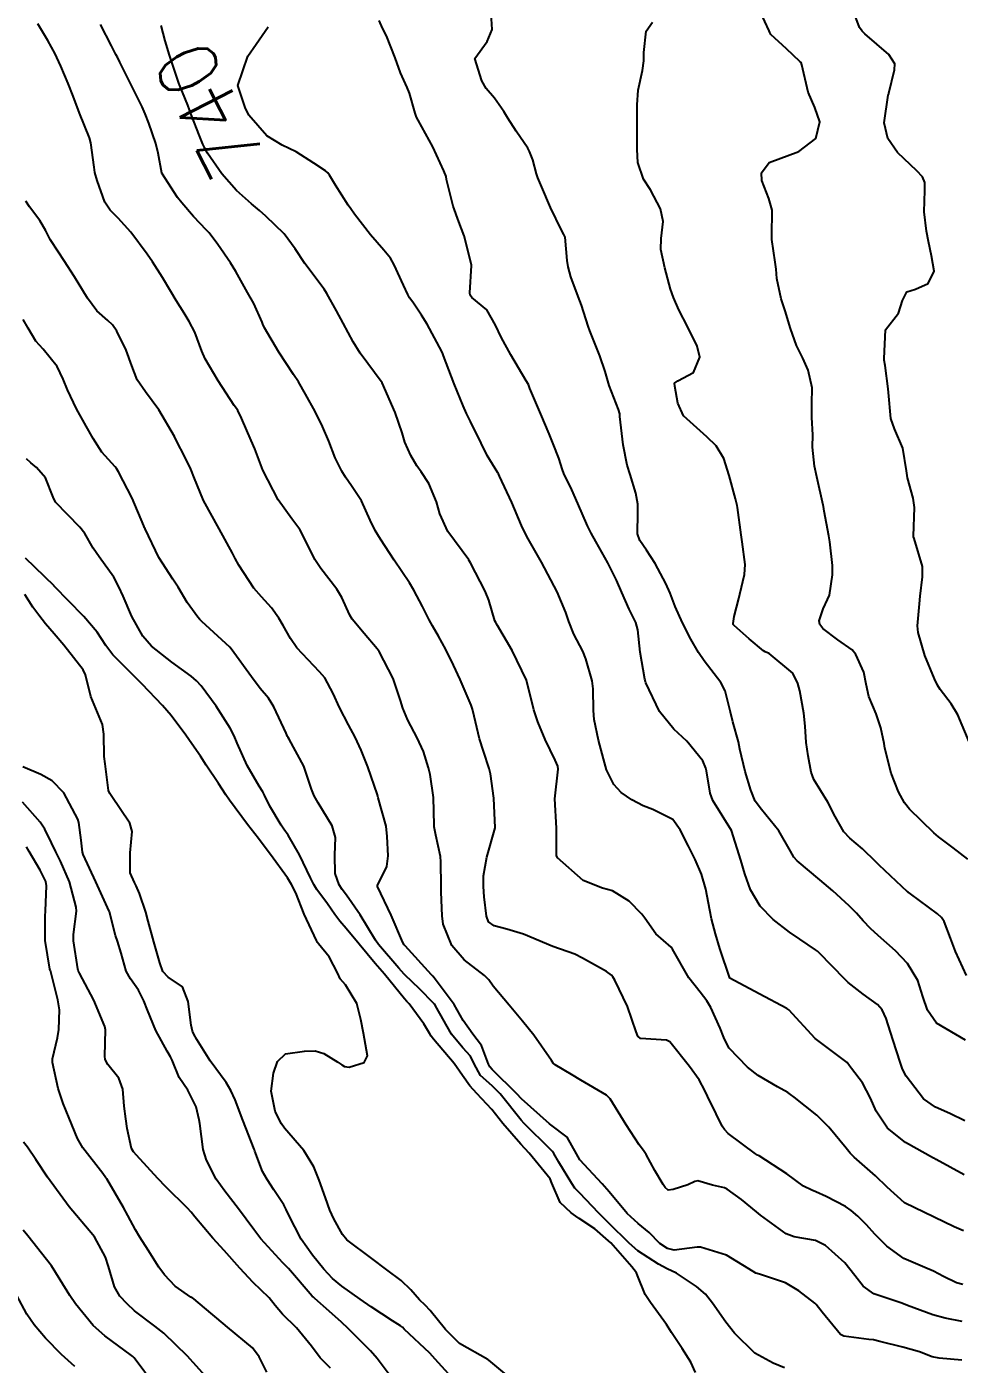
# Model space of a CAD drawing. Header units: metres. Extents: x 298520 to 308411, y 7433745 to 7450750.
# Drawn here: x 304972.6 to 305035.6, y 7438634.6 to 7438725.1 of the extents above; entities that cross this region are included whole.
import ezdxf
from ezdxf.enums import TextEntityAlignment as Align

# ---------------------------------------------------------------- set-up
doc = ezdxf.new("R2010")
doc.units = ezdxf.units.M
doc.header["$LTSCALE"] = 10
for name, color, linetype in [('Cotas', 45, 'Continuous'), ('Curvas de Nivel 1m', 11, 'Continuous'), ('Curvas de Nivel 5m', 15, 'Continuous')]:
    doc.layers.add(name, color=color, linetype=linetype)
doc.styles.add('Style-STANDARD', font='STANDARD.shx')

msp = doc.modelspace()

# ---------------------------------------------------------------- linework, layer by layer
at = {"layer": 'Curvas de Nivel 1m', "flags": 128}
for points, elevation in [([(305036.316, 7438676.743), (305035.544, 7438678.562), (305035.086, 7438679.304), (305034.36, 7438680.279), (305034.164, 7438680.582), (305033.959, 7438680.992), (305033.308, 7438682.591), (305032.857, 7438684.144), (305032.815, 7438684.596), (305032.941, 7438686.082), (305032.993, 7438686.594), (305033.153, 7438687.893), (305033.144, 7438688.593), (305032.58, 7438690.501), (305032.545, 7438690.599), (305032.543, 7438690.658), (305032.61, 7438692.598), (305032.512, 7438693.225), (305032.144, 7438694.604), (305032.079, 7438695.063), (305031.815, 7438696.607), (305031.267, 7438697.919), (305031.009, 7438698.616), (305030.847, 7438700.371), (305030.832, 7438700.618), (305030.619, 7438702.194), (305030.57, 7438702.569), (305030.565, 7438702.621), (305030.562, 7438702.682), (305030.653, 7438704.62), (305031.531, 7438705.744), (305031.808, 7438706.609), (305032.1, 7438707.188), (305032.684, 7438707.37), (305033.538, 7438707.74), (305033.94, 7438708.581), (305033.757, 7438709.628), (305033.558, 7438710.587), (305033.425, 7438711.284), (305033.275, 7438712.592), (305033.319, 7438714.037), (305033.308, 7438714.592), (305033.156, 7438714.974), (305032.781, 7438715.372), (305031.473, 7438716.613), (305030.807, 7438717.56), (305030.566, 7438718.624), (305030.842, 7438720.483), (305030.875, 7438720.587), (305030.883, 7438720.62), (305031.263, 7438722.212), (305031.291, 7438722.616), (305030.872, 7438723.245), (305029.255, 7438724.645), (305029.066, 7438724.818), (305028.897, 7438725.078), (305028.299, 7438726.656)], 746), ([(305036.073, 7438656.55), (305034.09, 7438657.698), (305033.499, 7438658.586), (305033.184, 7438659.517), (305032.848, 7438660.593), (305032.14, 7438661.742), (305031.324, 7438662.608), (305030.163, 7438663.639), (305029.646, 7438664.106), (305029.138, 7438664.636), (305028.678, 7438665.143), (305028.183, 7438665.649), (305027.077, 7438666.661), (305026.204, 7438667.4), (305024.674, 7438668.693), (305024.46, 7438668.931), (305024.229, 7438669.337), (305023.428, 7438670.708), (305022.264, 7438672.153), (305021.835, 7438672.724), (305021.53, 7438673.478), (305021.16, 7438674.731), (305020.803, 7438676.24), (305020.699, 7438676.736), (305020.333, 7438678.097), (305020.176, 7438678.743), (305019.802, 7438680.193), (305019.52, 7438680.753), (305018.385, 7438682.225), (305018.003, 7438682.774), (305017.491, 7438683.69), (305016.919, 7438684.785), (305016.424, 7438685.904), (305016.075, 7438686.794), (305015.787, 7438687.452), (305015.07, 7438688.804), (305014.472, 7438689.715), (305014.03, 7438690.368), (305013.883, 7438690.819), (305013.906, 7438692.228), (305013.901, 7438692.819), (305013.767, 7438693.568), (305013.378, 7438694.827), (305013.175, 7438695.466), (305012.893, 7438696.835), (305012.673, 7438698.747), (305012.678, 7438698.839), (305012.686, 7438698.94), (305012.587, 7438699.228), (305011.955, 7438700.846), (305011.675, 7438701.786), (305011.318, 7438702.853), (305010.648, 7438704.538), (305010.537, 7438704.862), (305010.083, 7438706.284), (305009.862, 7438706.872), (305009.363, 7438708.21), (305009.183, 7438708.883), (305009.124, 7438709.301), (305008.973, 7438710.886), (305008.898, 7438711.06), (305008.728, 7438711.354), (305007.986, 7438712.898), (305007.399, 7438714.268), (305007.126, 7438714.906), (305007.041, 7438715.173), (305006.785, 7438716.105), (305006.569, 7438716.69), (305006.446, 7438716.913), (305005.668, 7438718.063), (305005.094, 7438718.927), (305004.828, 7438719.388), (305004.194, 7438720.298), (305003.646, 7438720.948), (305003.353, 7438721.458), (305002.863, 7438722.96), (305003.698, 7438724.13), (305004.047, 7438724.943), (305003.981, 7438726.021)], 743), ([(305035.847, 7438637.51), (305034.679, 7438637.739), (305033.854, 7438637.972), (305032.14, 7438638.597), (305031.864, 7438638.712), (305031.692, 7438638.774), (305029.871, 7438639.389), (305029.151, 7438639.906), (305028.587, 7438640.639), (305027.895, 7438641.481), (305026.591, 7438642.663), (305025.916, 7438642.998), (305024.476, 7438643.249), (305023.92, 7438643.449), (305022.201, 7438644.717), (305021.935, 7438644.936), (305020.898, 7438645.776), (305019.95, 7438646.476), (305019.765, 7438646.557), (305018.94, 7438646.755), (305017.957, 7438647.045), (305017.746, 7438646.982), (305017.287, 7438646.777), (305016.285, 7438646.451), (305015.949, 7438646.41), (305015.745, 7438646.587), (305015.62, 7438646.795), (305015.044, 7438647.726), (305014.451, 7438648.813), (305014.271, 7438649.101), (305013.99, 7438649.48), (305013.116, 7438650.829), (305012.029, 7438652.585), (305011.778, 7438652.843), (305010.043, 7438653.848), (305009.411, 7438654.234), (305008.312, 7438654.886), (305008.171, 7438655.005), (305008.056, 7438655.18), (305006.86, 7438656.902), (305006.087, 7438657.85), (305005.182, 7438658.919), (305004.116, 7438660.217), (305003.824, 7438660.639), (305003.529, 7438660.939), (305002.138, 7438661.998), (305001.303, 7438662.969), (305000.733, 7438664.409), (305000.652, 7438664.975), (305000.599, 7438666.566), (305000.587, 7438666.976), (305000.568, 7438668.627), (305000.538, 7438668.977), (305000.237, 7438670.427), (305000.14, 7438670.879), (305000.127, 7438670.982), (305000.124, 7438671.102), (305000.064, 7438672.983), (304999.839, 7438674.538), (304999.741, 7438674.988), (304999.406, 7438676.095), (304998.965, 7438677), (304998.331, 7438678.2), (304997.988, 7438679.014), (304997.833, 7438679.53), (304997.344, 7438681.02), (304996.39, 7438682.86), (304996.268, 7438683.031), (304995.381, 7438684.062), (304994.564, 7438685.048), (304994.415, 7438685.299), (304993.879, 7438686.51), (304993.54, 7438687.063), (304992.454, 7438688.465), (304992.047, 7438689.084), (304991.612, 7438689.948), (304991.027, 7438691.095), (304990.494, 7438691.832), (304989.57, 7438693.109), (304988.533, 7438695.12), (304987.976, 7438696.557), (304987.743, 7438697.132), (304987.084, 7438698.634), (304986.841, 7438699.146), (304986.738, 7438699.301), (304986.586, 7438699.505), (304985.495, 7438701.161), (304984.625, 7438702.653), (304984.398, 7438703.174), (304983.919, 7438704.455), (304983.545, 7438705.187), (304983.198, 7438705.732), (304982.667, 7438706.606), (304982.312, 7438707.204), (304981.735, 7438708.162), (304981.061, 7438709.216), (304980.708, 7438709.736), (304979.601, 7438711.231), (304978.732, 7438712.169), (304978.192, 7438712.703), (304977.839, 7438713.254), (304977.314, 7438714.712), (304977.171, 7438715.264), (304977.119, 7438715.608), (304976.899, 7438717.268), (304976.798, 7438717.61), (304976.129, 7438719.277), (304975.693, 7438720.423), (304975.359, 7438721.285), (304974.855, 7438722.453), (304974.599, 7438723.033), (304974.477, 7438723.296), (304973.992, 7438724.187), (304973.304, 7438725.314)], 738), ([(305035.878, 7438640.015), (305035.457, 7438640.135), (305034.574, 7438640.57), (305033.888, 7438640.926), (305033.31, 7438641.167), (305031.901, 7438641.791), (305030.73, 7438642.612), (305029.921, 7438643.422), (305029.357, 7438644.059), (305028.778, 7438644.637), (305028.327, 7438645.034), (305027.939, 7438645.298), (305026.638, 7438645.971), (305025.949, 7438646.284), (305025.675, 7438646.399), (305025.109, 7438646.683), (305023.965, 7438647.506), (305022.095, 7438648.719), (305021.983, 7438648.778), (305021.845, 7438648.861), (305019.998, 7438650.245), (305019.758, 7438650.502), (305019.609, 7438650.746), (305019.201, 7438651.567), (305018.613, 7438652.761), (305018.421, 7438653.148), (305018.044, 7438653.865), (305017.401, 7438654.777), (305016.07, 7438656.45), (305015.834, 7438656.557), (305014.071, 7438656.664), (305013.897, 7438656.822), (305013.785, 7438657.115), (305013.199, 7438658.829), (305012.344, 7438660.615), (305012.215, 7438660.839), (305012.125, 7438660.956), (305011.777, 7438661.195), (305010.142, 7438662.111), (305009.641, 7438662.363), (305008.153, 7438662.89), (305006.161, 7438663.732), (305005.031, 7438664.055), (305004.167, 7438664.299), (305003.799, 7438664.566), (305003.663, 7438664.938), (305003.507, 7438666.261), (305003.449, 7438666.941), (305003.464, 7438667.681), (305003.69, 7438668.938), (305004.243, 7438670.93), (305004.155, 7438672.932), (305003.92, 7438674.567), (305003.834, 7438674.937), (305003.465, 7438676.103), (305003.179, 7438676.947), (305002.822, 7438678.466), (305002.712, 7438678.954), (305002.62, 7438679.23), (305002.352, 7438679.862), (305001.869, 7438680.965), (305001.424, 7438681.923), (305000.912, 7438682.975), (305000.402, 7438683.896), (305000.006, 7438684.583), (304999.789, 7438684.989), (304999.329, 7438685.904), (304998.741, 7438687.005), (304998.44, 7438687.504), (304997.417, 7438689.02), (304996.477, 7438690.441), (304996.122, 7438691.034), (304995.784, 7438691.746), (304995.192, 7438693.043), (304994.523, 7438694.066), (304994.116, 7438694.644), (304993.86, 7438695.06), (304993.431, 7438695.956), (304992.994, 7438697.073), (304992.568, 7438698.065), (304992.063, 7438699.085), (304991.42, 7438700.267), (304990.928, 7438701.097), (304990.608, 7438701.595), (304989.6, 7438703.11), (304988.647, 7438704.746), (304988.531, 7438705.001), (304988.482, 7438705.123), (304987.925, 7438706.39), (304987.499, 7438707.138), (304986.694, 7438708.552), (304986.339, 7438709.154), (304985.488, 7438710.39), (304984.894, 7438711.168), (304984.725, 7438711.36), (304983.834, 7438712.284), (304983.056, 7438713.195), (304982.748, 7438713.57), (304981.699, 7438715.211), (304981.442, 7438716.558), (304981.298, 7438717.215), (304980.814, 7438718.596), (304980.572, 7438719.223), (304980.352, 7438719.701), (304979.595, 7438721.232), (304978.858, 7438722.714), (304978.684, 7438723.065), (304978.59, 7438723.244), (304978.289, 7438723.831), (304977.55, 7438725.26)], 739), ([(305035.966, 7438647.433), (305034.072, 7438648.489), (305033.982, 7438648.54), (305033.909, 7438648.581), (305031.993, 7438649.641), (305030.793, 7438650.612), (305030.02, 7438651.756), (305029.634, 7438652.626), (305029.085, 7438653.676), (305028.34, 7438654.646), (305028.223, 7438654.816), (305028.057, 7438655.035), (305026.617, 7438656.115), (305026.072, 7438656.53), (305025.99, 7438656.589), (305025.895, 7438656.673), (305024.102, 7438658.611), (305023.987, 7438658.701), (305022.113, 7438659.683), (305020.123, 7438660.74), (305019.454, 7438662.75), (305019.151, 7438663.743), (305018.88, 7438664.759), (305018.763, 7438665.346), (305018.505, 7438666.765), (305018.208, 7438667.789), (305017.782, 7438668.774), (305017.322, 7438669.689), (305016.767, 7438670.785), (305016.253, 7438671.49), (305014.911, 7438672.156), (305014.267, 7438672.403), (305013.495, 7438672.822), (305012.764, 7438673.319), (305012.283, 7438673.85), (305011.784, 7438674.845), (305011.562, 7438675.585), (305011.243, 7438676.851), (305010.948, 7438678.24), (305010.893, 7438678.854), (305010.88, 7438680.333), (305010.806, 7438680.856), (305010.385, 7438682.352), (305010.172, 7438682.863), (305009.559, 7438684.028), (305009.218, 7438684.878), (305009.016, 7438685.478), (305008.433, 7438686.89), (305007.371, 7438688.901), (305006.478, 7438690.465), (305006.243, 7438690.912), (305006.032, 7438691.373), (305005.361, 7438692.922), (305004.531, 7438694.718), (305004.461, 7438694.86), (305004.425, 7438694.932), (305003.711, 7438696.109), (305003.296, 7438696.949), (305002.575, 7438698.415), (305002.301, 7438698.963), (305002.074, 7438699.479), (305001.465, 7438700.971), (305000.746, 7438702.854), (305000.7, 7438702.979), (305000.625, 7438703.143), (304999.643, 7438704.995), (304999.269, 7438705.611), (304998.668, 7438706.479), (304998.456, 7438706.788), (304998.341, 7438707.005), (304998.047, 7438707.645), (304997.417, 7438709.019), (304997.152, 7438709.468), (304996.713, 7438709.997), (304995.806, 7438711.039), (304994.737, 7438712.429), (304994.482, 7438712.796), (304994.304, 7438713.057), (304993.435, 7438714.398), (304993.041, 7438715.076), (304992.932, 7438715.235), (304992.776, 7438715.361), (304991.972, 7438715.897), (304990.788, 7438716.647), (304989.834, 7438717.11), (304988.802, 7438717.743), (304987.585, 7438719.139), (304987.341, 7438719.655), (304986.843, 7438721.15), (304987.512, 7438723.14), (304988.07, 7438723.937), (304988.893, 7438725.12)], 741), ([(305036.011, 7438651.104), (305034.998, 7438651.586), (305034.025, 7438652.024), (305033.229, 7438652.588), (305032.048, 7438654.115), (305031.81, 7438654.602), (305031.659, 7438655.002), (305031.142, 7438656.609), (305030.695, 7438658.012), (305030.422, 7438658.617), (305030.106, 7438658.971), (305029.147, 7438659.668), (305028.121, 7438660.464), (305027.922, 7438660.652), (305026.15, 7438662.486), (305026.055, 7438662.575), (305025.92, 7438662.673), (305024.86, 7438663.389), (305024.164, 7438663.853), (305023.042, 7438664.711), (305022.182, 7438665.61), (305021.523, 7438666.727), (305021.141, 7438667.798), (305020.861, 7438668.734), (305020.243, 7438670.74), (305018.979, 7438672.759), (305018.79, 7438673.274), (305018.531, 7438674.766), (305018.49, 7438674.963), (305018.3, 7438675.454), (305017.203, 7438676.781), (305016.325, 7438677.603), (305015.352, 7438678.8), (305014.436, 7438680.736), (305014.41, 7438680.81), (305014.365, 7438680.969), (305014.059, 7438682.815), (305013.904, 7438684.314), (305013.761, 7438684.82), (305013.314, 7438685.718), (305012.811, 7438686.834), (305012.445, 7438687.675), (305011.871, 7438688.846), (305011.05, 7438690.282), (305010.728, 7438690.858), (305010.49, 7438691.361), (305009.842, 7438692.87), (305009.426, 7438693.781), (305008.894, 7438694.885), (305008.794, 7438695.145), (305008.543, 7438695.935), (305008.176, 7438696.894), (305007.893, 7438697.566), (305007.326, 7438698.903), (305006.6, 7438700.65), (305006.488, 7438700.911), (305006.346, 7438701.172), (305005.311, 7438702.923), (305004.641, 7438704.119), (305004.271, 7438704.936), (305003.681, 7438705.963), (305002.671, 7438706.806), (305002.554, 7438706.961), (305002.529, 7438707.108), (305002.646, 7438708.961), (305002.644, 7438709.02), (305002.137, 7438710.966), (305001.789, 7438711.913), (305001.396, 7438712.973), (305000.957, 7438714.791), (305000.919, 7438714.979), (305000.777, 7438715.379), (305000.02, 7438716.988), (304999.025, 7438718.793), (304998.919, 7438718.999), (304998.826, 7438719.281), (304998.458, 7438720.624), (304998.296, 7438721.008), (304997.838, 7438722.001), (304997.487, 7438723.021), (304996.885, 7438724.506), (304996.615, 7438725.033), (304996.386, 7438725.547)], 742), ([(305036.129, 7438660.926), (305035.376, 7438662.562), (305035.04, 7438663.445), (305034.616, 7438664.573), (305034.449, 7438664.85), (305034.178, 7438665.108), (305032.338, 7438666.452), (305032.193, 7438666.56), (305032.145, 7438666.6), (305030.22, 7438668.394), (305029.997, 7438668.623), (305029.104, 7438669.509), (305028.239, 7438670.22), (305027.825, 7438670.654), (305027.241, 7438671.677), (305026.745, 7438672.665), (305026.28, 7438673.421), (305025.797, 7438674.187), (305025.614, 7438674.68), (305025.415, 7438675.795), (305025.29, 7438676.685), (305025.221, 7438677.79), (305025.116, 7438678.682), (305024.846, 7438680.197), (305024.725, 7438680.686), (305024.373, 7438681.375), (305022.78, 7438682.714), (305022.512, 7438682.836), (305022.395, 7438682.905), (305021.421, 7438683.711), (305020.412, 7438684.614), (305020.352, 7438684.68), (305020.338, 7438684.741), (305020.418, 7438685.211), (305020.731, 7438686.436), (305020.805, 7438686.736), (305021.116, 7438688.07), (305021.148, 7438688.733), (305020.951, 7438690.263), (305020.89, 7438690.736), (305020.637, 7438692.603), (305020.616, 7438692.739), (305020.509, 7438693.177), (305020.079, 7438694.747), (305019.704, 7438695.913), (305019.201, 7438696.76), (305018.562, 7438697.384), (305016.996, 7438698.786), (305016.592, 7438699.661), (305016.388, 7438700.792), (305016.386, 7438701.011), (305016.607, 7438701.167), (305017.673, 7438701.719), (305018.093, 7438702.775), (305017.91, 7438703.501), (305017.271, 7438704.784), (305016.665, 7438705.961), (305016.298, 7438706.794), (305016.115, 7438707.362), (305015.721, 7438708.8), (305015.462, 7438710.056), (305015.475, 7438710.802), (305015.603, 7438711.933), (305015.431, 7438712.803), (305014.762, 7438714.078), (305014.272, 7438714.818), (305013.891, 7438715.93), (305013.843, 7438716.824), (305013.86, 7438717.772), (305013.853, 7438718.825), (305013.854, 7438719.846), (305013.921, 7438720.824), (305014.201, 7438722.164), (305014.311, 7438722.818), (305014.304, 7438723.386), (305014.457, 7438724.817), (305014.899, 7438725.432)], 744), ([(305035.817, 7438634.915), (305034.287, 7438635.043), (305033.818, 7438635.138), (305032.94, 7438635.471), (305031.825, 7438635.793), (305030.278, 7438636.166), (305029.829, 7438636.269), (305029.517, 7438636.312), (305027.832, 7438636.53), (305027.615, 7438636.652), (305026.369, 7438638.151), (305025.956, 7438638.669), (305025.864, 7438638.763), (305024.778, 7438639.592), (305023.877, 7438640.135), (305022.117, 7438640.718), (305021.884, 7438640.8), (305021.705, 7438640.902), (305019.902, 7438642.005), (305018.126, 7438642.551), (305017.91, 7438642.545), (305016.352, 7438642.34), (305015.908, 7438642.449), (305015.39, 7438642.798), (305014.658, 7438643.546), (305013.926, 7438644.144), (305013.168, 7438644.828), (305011.947, 7438646.296), (305011.474, 7438646.845), (305009.977, 7438648.456), (305009.737, 7438648.864), (305009.112, 7438649.991), (305008.002, 7438650.828), (305007.914, 7438650.891), (305006.028, 7438652.59), (305005.708, 7438652.913), (305004.049, 7438654.575), (305003.875, 7438654.757), (305003.785, 7438654.934), (305003.31, 7438656.186), (305002.74, 7438656.95), (305002.087, 7438657.886), (305001.475, 7438658.966), (305000.121, 7438660.781), (305000.025, 7438660.885), (304999.929, 7438660.983), (304998.152, 7438662.932), (304998.089, 7438663.011), (304997.995, 7438663.171), (304997.209, 7438665.02), (304996.279, 7438666.942), (304996.273, 7438667.029), (304996.922, 7438668.313), (304997.012, 7438669.022), (304996.93, 7438670.329), (304996.861, 7438671.024), (304996.34, 7438672.961), (304996.316, 7438673.03), (304996.274, 7438673.148), (304995.625, 7438675.037), (304995.178, 7438676.168), (304994.77, 7438677.045), (304994.325, 7438677.884), (304993.709, 7438679.06), (304993.287, 7438680.001), (304992.71, 7438681.075), (304992.369, 7438681.471), (304990.831, 7438683.096), (304990.399, 7438683.721), (304989.912, 7438684.612), (304989.614, 7438685.112), (304989.105, 7438685.805), (304988.427, 7438686.544), (304987.916, 7438687.135), (304986.911, 7438688.69), (304986.654, 7438689.148), (304986.467, 7438689.509), (304985.567, 7438691.159), (304984.511, 7438693.071), (304984.464, 7438693.171), (304983.913, 7438694.566), (304983.653, 7438695.183), (304983.284, 7438695.932), (304982.651, 7438697.199), (304982.556, 7438697.394), (304981.488, 7438699.211), (304980.595, 7438700.411), (304980.024, 7438701.226), (304979.659, 7438702.188), (304979.279, 7438703.234), (304978.646, 7438704.517), (304978.355, 7438704.949), (304978.044, 7438705.249), (304977.302, 7438705.903), (304976.668, 7438706.749), (304976.342, 7438707.273), (304975.774, 7438708.191), (304975.092, 7438709.286), (304974.709, 7438709.871), (304974.144, 7438710.725), (304973.84, 7438711.303), (304973.437, 7438712.017), (304972.739, 7438712.942), (304972.493, 7438713.323)], 737), ([(305023.81, 7438634.386), (305023.057, 7438634.708), (305021.82, 7438635.382), (305020.428, 7438636.734), (305019.844, 7438637.48), (305018.957, 7438638.754), (305018.467, 7438639.359), (305017.874, 7438639.883), (305016.519, 7438640.784), (305015.887, 7438641.093), (305015.301, 7438641.389), (305013.905, 7438642.305), (305013.311, 7438642.826), (305011.926, 7438644.182), (305011.266, 7438644.847), (305009.946, 7438646.218), (305009.635, 7438646.55), (305009.427, 7438646.868), (305008.557, 7438648.299), (305008.203, 7438648.887), (305008.112, 7438649.016), (305007.986, 7438649.152), (305006.209, 7438650.908), (305006.006, 7438651.142), (305004.593, 7438652.924), (305004.038, 7438653.454), (305003.261, 7438654.158), (305002.827, 7438654.948), (305002.578, 7438655.472), (305002.064, 7438656.042), (305001.287, 7438656.968), (305000.212, 7438658.868), (305000.153, 7438658.979), (305000.104, 7438659.046), (304999.135, 7438660.017), (304998.122, 7438660.967), (304998.081, 7438661.01), (304997.717, 7438661.427), (304996.354, 7438663.028), (304996.156, 7438663.317), (304995.104, 7438665.041), (304994.186, 7438666.368), (304993.889, 7438666.754), (304993.695, 7438667.057), (304993.428, 7438667.838), (304993.402, 7438669.062), (304993.432, 7438670.26), (304993.215, 7438671.065), (304992.266, 7438672.616), (304991.991, 7438673.083), (304991.828, 7438673.534), (304991.298, 7438675.09), (304990.311, 7438676.908), (304990.238, 7438677.026), (304990.198, 7438677.102), (304990.099, 7438677.32), (304989.276, 7438679.116), (304988.912, 7438679.685), (304988.355, 7438680.35), (304987.751, 7438681.136), (304986.391, 7438683.034), (304986.291, 7438683.151), (304984.41, 7438684.888), (304984.264, 7438685.025), (304984.129, 7438685.174), (304983.413, 7438686.175), (304982.795, 7438687.195), (304982.441, 7438687.735), (304981.496, 7438689.21), (304980.562, 7438691.139), (304980.529, 7438691.22), (304980.485, 7438691.343), (304979.69, 7438693.228), (304978.763, 7438695.005), (304978.619, 7438695.239), (304978.534, 7438695.343), (304977.636, 7438696.346), (304977.037, 7438697.263), (304976.565, 7438698.102), (304975.919, 7438699.277), (304975.322, 7438700.557), (304975.012, 7438701.286), (304974.615, 7438702.127), (304973.663, 7438703.305), (304973.169, 7438703.843), (304972.647, 7438704.733), (304972.304, 7438705.323)], 736), ([(305004.89, 7438634.01), (305003.813, 7438634.904), (305003.759, 7438634.941), (305001.829, 7438636.038), (305000.877, 7438636.97), (304999.856, 7438638.26), (304999.502, 7438638.628), (304999.128, 7438638.991), (304998.531, 7438639.662), (304997.876, 7438640.293), (304996.922, 7438641.02), (304995.894, 7438641.772), (304994.215, 7438643.047), (304993.916, 7438643.4), (304993.339, 7438644.471), (304993.065, 7438645.063), (304992.759, 7438645.886), (304992.338, 7438647.074), (304991.966, 7438647.979), (304991.289, 7438649.087), (304989.998, 7438650.605), (304989.79, 7438650.892), (304989.671, 7438651.105), (304989.361, 7438651.761), (304989.083, 7438653.114), (304989.253, 7438654.32), (304989.515, 7438655.108), (304990.058, 7438655.627), (304991.336, 7438655.811), (304992.06, 7438655.829), (304992.65, 7438655.662), (304993.602, 7438655.057), (304993.879, 7438654.88), (304994.05, 7438654.778), (304994.358, 7438654.739), (304995.388, 7438655.037), (304995.608, 7438655.484), (304995.326, 7438657.037), (304995.162, 7438657.964), (304994.878, 7438659.042), (304994.115, 7438660.306), (304993.759, 7438660.695), (304993.596, 7438661.058), (304993.01, 7438662.197), (304992.301, 7438663.078), (304992.234, 7438663.159), (304992.155, 7438663.287), (304991.321, 7438665.089), (304990.769, 7438666.513), (304990.472, 7438667.097), (304990.199, 7438667.534), (304989.044, 7438669.118), (304988.693, 7438669.589), (304988.234, 7438670.192), (304987.481, 7438671.138), (304986.268, 7438672.79), (304986.023, 7438673.153), (304985.517, 7438673.921), (304984.698, 7438675.166), (304984.299, 7438675.759), (304983.725, 7438676.597), (304983.324, 7438677.185), (304982.333, 7438678.522), (304981.745, 7438679.206), (304980.357, 7438680.643), (304979.766, 7438681.226), (304978.384, 7438682.617), (304977.898, 7438683.247), (304977.311, 7438684.166), (304976.412, 7438685.219), (304976.364, 7438685.27), (304974.433, 7438687.258), (304974.42, 7438687.277), (304974.401, 7438687.29), (304972.461, 7438689.163)], 734), ([(305001.796, 7438633.218), (305000.184, 7438634.976), (304999.819, 7438635.371), (304998.099, 7438637.006), (304997.965, 7438637.129), (304997.845, 7438637.218), (304997.302, 7438637.562), (304995.858, 7438638.507), (304995.104, 7438639.038), (304993.872, 7438639.914), (304993.244, 7438640.427), (304992.65, 7438641.068), (304991.897, 7438642.002), (304991.129, 7438643.088), (304990.258, 7438644.768), (304990.109, 7438645.098), (304989.936, 7438645.422), (304989.273, 7438646.437), (304988.809, 7438647.117), (304988.511, 7438647.665), (304987.982, 7438649.046), (304987.956, 7438649.13), (304987.941, 7438649.173), (304987.176, 7438651.138), (304986.649, 7438652.518), (304986.37, 7438653.147), (304986.038, 7438653.687), (304984.965, 7438655.161), (304984.067, 7438656.593), (304983.865, 7438656.967), (304983.775, 7438657.174), (304983.676, 7438657.579), (304983.474, 7438659.179), (304983.085, 7438660.158), (304982.119, 7438660.815), (304981.771, 7438661.204), (304981.56, 7438661.778), (304981.162, 7438663.21), (304980.766, 7438664.615), (304980.611, 7438665.216), (304980.185, 7438666.477), (304979.964, 7438666.997), (304979.84, 7438667.225), (304979.551, 7438667.882), (304979.547, 7438669.23), (304979.692, 7438670.682), (304979.539, 7438671.231), (304978.271, 7438673.104), (304978.167, 7438673.251), (304978.086, 7438673.441), (304977.849, 7438675.254), (304977.802, 7438675.751), (304977.759, 7438677.256), (304977.671, 7438677.908), (304977.105, 7438679.259), (304976.886, 7438679.799), (304976.528, 7438681.268), (304976.368, 7438681.611), (304975.066, 7438683.283), (304974.4, 7438684.036), (304973.82, 7438684.712), (304973.381, 7438685.305), (304972.958, 7438685.852), (304972.427, 7438686.714)], 733), ([(304997.674, 7438633.131), (304996.25, 7438635.026), (304995.82, 7438635.534), (304994.305, 7438637.045), (304993.847, 7438637.472), (304993.015, 7438638.223), (304992.036, 7438639.077), (304991.944, 7438639.159), (304991.865, 7438639.241), (304990.252, 7438641.096), (304989.889, 7438641.496), (304988.387, 7438643.123), (304988.177, 7438643.388), (304987.919, 7438643.74), (304986.872, 7438645.141), (304985.951, 7438646.343), (304985.375, 7438647.156), (304984.71, 7438648.428), (304984.482, 7438649.165), (304984.26, 7438650.908), (304984.222, 7438651.168), (304984.016, 7438652.047), (304983.446, 7438653.179), (304982.874, 7438654.021), (304982.382, 7438655.195), (304982.288, 7438655.429), (304982.059, 7438655.82), (304981.282, 7438657.208), (304980.722, 7438658.585), (304980.486, 7438659.216), (304980.11, 7438659.927), (304979.584, 7438660.694), (304979.281, 7438661.233), (304978.942, 7438662.437), (304978.686, 7438663.242), (304978.551, 7438663.638), (304978.172, 7438665.158), (304978.15, 7438665.25), (304978.138, 7438665.285), (304977.219, 7438667.26), (304976.368, 7438669.122), (304976.32, 7438669.269), (304976.231, 7438670.089), (304976.084, 7438671.272), (304976.009, 7438671.51), (304975.065, 7438673.282), (304974.281, 7438674.105), (304973.503, 7438674.519), (304972.29, 7438675.039)], 732), ([(304993.107, 7438634.362), (304992.406, 7438635.071), (304991.825, 7438635.854), (304990.795, 7438637.09), (304989.852, 7438638.02), (304989.363, 7438638.612), (304988.952, 7438639.114), (304988.399, 7438639.653), (304987.873, 7438640.157), (304986.96, 7438641.139), (304985.9, 7438642.321), (304985.144, 7438643.158), (304983.927, 7438644.607), (304983.673, 7438644.916), (304983.43, 7438645.178), (304981.954, 7438646.627), (304981.413, 7438647.206), (304979.979, 7438648.781), (304979.768, 7438649.01), (304979.641, 7438649.225), (304979.347, 7438650.581), (304979.247, 7438651.231), (304979.155, 7438652.094), (304979.05, 7438653.235), (304978.784, 7438653.982), (304978.049, 7438654.904), (304977.864, 7438655.252), (304977.829, 7438655.479), (304977.885, 7438657.252), (304977.843, 7438657.485), (304977.102, 7438659.26), (304976.121, 7438661.081), (304976.036, 7438661.271), (304976.007, 7438661.389), (304975.721, 7438663.274), (304975.718, 7438663.714), (304975.911, 7438665.273), (304975.899, 7438665.549), (304975.448, 7438667.277), (304974.84, 7438668.658), (304974.515, 7438669.287), (304974.229, 7438669.895), (304973.778, 7438670.836), (304973.473, 7438671.302), (304972.263, 7438672.653)], 731), ([(304985.251, 7438633.155), (304983.809, 7438634.739), (304983.608, 7438634.971), (304983.419, 7438635.176), (304981.836, 7438636.722), (304981.228, 7438637.206), (304979.853, 7438638.231), (304979.339, 7438638.709), (304978.853, 7438639.235), (304978.49, 7438639.862), (304978.089, 7438641.247), (304977.892, 7438641.882), (304977.132, 7438643.258), (304975.927, 7438644.689), (304975.416, 7438645.275), (304973.963, 7438647.29), (304973.161, 7438648.489), (304972.601, 7438649.311), (304972.332, 7438649.66)], 729), ([(304981.2, 7438633.206), (304979.811, 7438635.053), (304979.738, 7438635.147), (304979.649, 7438635.222), (304977.832, 7438636.542), (304977.05, 7438637.258), (304975.857, 7438638.713), (304975.461, 7438639.274), (304974.817, 7438640.337), (304974.224, 7438641.287), (304973.889, 7438641.725), (304972.631, 7438643.309), (304972.307, 7438643.705)], 728), ([(304975.805, 7438634.474), (304974.915, 7438635.279), (304973.83, 7438636.403), (304973.067, 7438637.302), (304972.561, 7438638.02), (304971.863, 7438639.32)], 727)]:
    msp.add_lwpolyline(points, dxfattribs=dict(at, elevation=elevation))
at = {"layer": 'Curvas de Nivel 5m', "flags": 128}
for points, elevation in [([(305036.226, 7438668.81), (305035.234, 7438669.566), (305034.24, 7438670.315), (305033.921, 7438670.583), (305032.267, 7438672.19), (305031.938, 7438672.603), (305031.524, 7438673.364), (305031.028, 7438674.613), (305030.614, 7438676.312), (305030.555, 7438676.618), (305030.329, 7438677.686), (305030.017, 7438678.625), (305029.528, 7438679.806), (305029.346, 7438680.635), (305029.176, 7438681.443), (305028.644, 7438682.646), (305028.387, 7438682.954), (305027.423, 7438683.634), (305026.41, 7438684.403), (305026.219, 7438684.672), (305026.172, 7438684.916), (305026.424, 7438685.745), (305026.734, 7438686.363), (305026.852, 7438686.666), (305027.07, 7438688.047), (305027.068, 7438688.664), (305026.877, 7438690.268), (305026.819, 7438690.667), (305026.5, 7438692.353), (305026.447, 7438692.671), (305026.433, 7438692.741), (305025.999, 7438694.675), (305025.837, 7438695.38), (305025.712, 7438696.678), (305025.737, 7438697.507), (305025.677, 7438698.679), (305025.662, 7438699.61), (305025.691, 7438700.679), (305025.413, 7438701.884), (305025.05, 7438702.686), (305024.636, 7438703.56), (305024.229, 7438704.696), (305023.862, 7438705.899), (305023.592, 7438706.706), (305023.307, 7438708.097), (305023.248, 7438708.712), (305023.176, 7438709.181), (305022.971, 7438710.716), (305022.969, 7438710.96), (305022.993, 7438712.716), (305022.755, 7438713.496), (305022.278, 7438714.725), (305022.269, 7438715.234), (305022.785, 7438715.931), (305024.793, 7438716.69), (305025.931, 7438717.553), (305026.208, 7438718.676), (305025.863, 7438719.649), (305025.423, 7438720.684), (305024.998, 7438722.552), (305024.939, 7438722.689), (305024.864, 7438722.777), (305023.955, 7438723.625), (305022.891, 7438724.592), (305022.817, 7438724.721), (305022.773, 7438724.843), (305021.891, 7438726.73)], 745), ([(305035.924, 7438643.661), (305035.29, 7438643.923), (305033.933, 7438644.58), (305031.942, 7438645.54), (305030.76, 7438646.612), (305029.964, 7438647.387), (305028.52, 7438648.642), (305028.257, 7438648.917), (305027.989, 7438649.253), (305026.818, 7438650.662), (305026.015, 7438651.487), (305024.483, 7438652.693), (305024.222, 7438652.885), (305024.036, 7438653.017), (305023.345, 7438653.402), (305022.047, 7438654.157), (305021.307, 7438654.727), (305020.066, 7438656.017), (305019.818, 7438656.491), (305019.722, 7438656.745), (305019.472, 7438657.36), (305018.826, 7438658.759), (305018.57, 7438659.226), (305018.113, 7438659.809), (305017.341, 7438660.778), (305016.236, 7438662.705), (305016.193, 7438662.79), (305016.153, 7438662.844), (305015.106, 7438663.75), (305014.359, 7438664.808), (305014.176, 7438665.088), (305013.32, 7438665.959), (305012.191, 7438666.662), (305011.51, 7438666.847), (305010.2, 7438667.348), (305008.453, 7438668.887), (305008.39, 7438669.053), (305008.4, 7438670.888), (305008.273, 7438672.89), (305008.517, 7438674.887), (305008.492, 7438675.084), (305008.299, 7438675.49), (305007.635, 7438676.897), (305007.136, 7438678.097), (305006.87, 7438678.905), (305006.363, 7438680.91), (305005.4, 7438682.92), (305004.41, 7438684.604), (305004.283, 7438684.804), (305004.223, 7438684.933), (305003.806, 7438686.318), (305003.56, 7438686.943), (305002.567, 7438688.853), (305002.508, 7438688.959), (305002.496, 7438688.992), (305002.464, 7438689.052), (305001.033, 7438690.974), (305000.501, 7438692.158), (305000.268, 7438692.984), (304999.757, 7438694.223), (304999.236, 7438694.999), (304998.946, 7438695.412), (304998.544, 7438696.111), (304998.14, 7438697.014), (304997.942, 7438697.636), (304997.482, 7438699.021), (304996.603, 7438701.03), (304995.117, 7438703.045), (304994.634, 7438703.811), (304993.953, 7438705.06), (304993.503, 7438705.909), (304992.861, 7438707.077), (304992.677, 7438707.367), (304991.373, 7438709.093), (304990.713, 7438710.097), (304989.966, 7438711.108), (304988.735, 7438712.313), (304988.293, 7438712.682), (304987.758, 7438713.135), (304986.756, 7438714.031), (304985.747, 7438715.16), (304984.787, 7438716.563), (304984.573, 7438716.955), (304984.475, 7438717.175), (304984.243, 7438717.737), (304983.682, 7438719.187), (304983.447, 7438719.809), (304982.883, 7438721.199), (304982.873, 7438721.229), (304982.844, 7438721.304), (304982.21, 7438723.207), (304981.913, 7438724.174), (304981.643, 7438725.212)], 740), ([(305017.806, 7438634.068), (305017.478, 7438634.773), (305016.899, 7438635.702), (305016.181, 7438636.787), (305015.841, 7438637.307), (305014.751, 7438638.807), (305014.395, 7438639.339), (305013.881, 7438640.636), (305013.815, 7438640.821), (305013.494, 7438641.219), (305012.058, 7438642.839), (305011.914, 7438642.981), (305010.985, 7438643.787), (305009.929, 7438644.485), (305009.705, 7438644.638), (305009.378, 7438644.868), (305008.64, 7438645.58), (305008.087, 7438646.888), (305007.957, 7438647.163), (305006.541, 7438648.904), (305005.989, 7438649.517), (305004.759, 7438650.922), (305004.017, 7438651.859), (305003.006, 7438652.945), (305002.539, 7438653.454), (305002.045, 7438654.159), (305001.477, 7438654.966), (305000.069, 7438656.626), (304999.916, 7438656.827), (304999.828, 7438656.984), (304999.409, 7438657.664), (304998.426, 7438659.005), (304998.274, 7438659.177), (304998.106, 7438659.36), (304996.749, 7438661.024), (304996.134, 7438661.737), (304995.041, 7438663.041), (304994.164, 7438664.113), (304993.725, 7438664.613), (304993.402, 7438665.062), (304992.897, 7438665.786), (304992.19, 7438666.744), (304991.981, 7438667.082), (304991.751, 7438667.533), (304991.006, 7438669.092), (304990.236, 7438670.422), (304989.958, 7438670.822), (304989.765, 7438671.107), (304988.999, 7438672.382), (304988.632, 7438673.125), (304988.516, 7438673.367), (304988.279, 7438673.738), (304987.469, 7438675.138), (304986.8, 7438676.653), (304986.592, 7438677.147), (304986.321, 7438677.662), (304985.365, 7438679.16), (304984.357, 7438680.53), (304984.049, 7438680.864), (304983.68, 7438681.18), (304982.377, 7438682.136), (304980.989, 7438683.214), (304980.4, 7438683.884), (304979.659, 7438685.228), (304979.075, 7438686.585), (304978.795, 7438687.236), (304978.443, 7438687.88), (304977.458, 7438689.255), (304977.053, 7438689.846), (304976.478, 7438690.826), (304976.149, 7438691.273), (304974.508, 7438692.95), (304974.331, 7438693.293), (304973.825, 7438694.599), (304973.222, 7438695.31), (304972.837, 7438695.616), (304972.538, 7438695.877)], 735), ([(304988.786, 7438634.099), (304988.268, 7438635.123), (304987.822, 7438635.731), (304986.132, 7438637.147), (304985.845, 7438637.38), (304984.582, 7438638.436), (304983.862, 7438639.046), (304983.787, 7438639.096), (304983.653, 7438639.173), (304982.593, 7438639.912), (304981.878, 7438640.673), (304981.5, 7438641.204), (304980.773, 7438642.338), (304980.202, 7438643.217), (304979.918, 7438643.733), (304979.403, 7438644.703), (304979.095, 7438645.233), (304977.962, 7438647.18), (304977.916, 7438647.25), (304977.693, 7438647.526), (304976.35, 7438649.266), (304975.989, 7438649.905), (304975.435, 7438651.276), (304975.022, 7438652.276), (304974.69, 7438653.283), (304974.289, 7438655.049), (304974.295, 7438655.288), (304974.635, 7438656.716), (304974.714, 7438657.284), (304974.761, 7438658.615), (304974.663, 7438659.284), (304974.152, 7438661.26), (304974.143, 7438661.29), (304974.124, 7438661.369), (304973.804, 7438663.295), (304973.808, 7438664.934), (304973.832, 7438665.295), (304973.89, 7438666.995), (304973.837, 7438667.295), (304973.457, 7438668.049), (304972.726, 7438669.312), (304972.549, 7438669.638)], 730)]:
    msp.add_lwpolyline(points, dxfattribs=dict(at, elevation=elevation))

# ---------------------------------------------------------------- texts
at = {"layer": 'Cotas', "style": 'Style-STANDARD'}
msp.add_text('740', height=4, rotation=117.28313, dxfattribs=at).set_placement((304984.904, 7438719.473, 740), align=Align.MIDDLE_CENTER)

doc.saveas('drawing.dxf')
